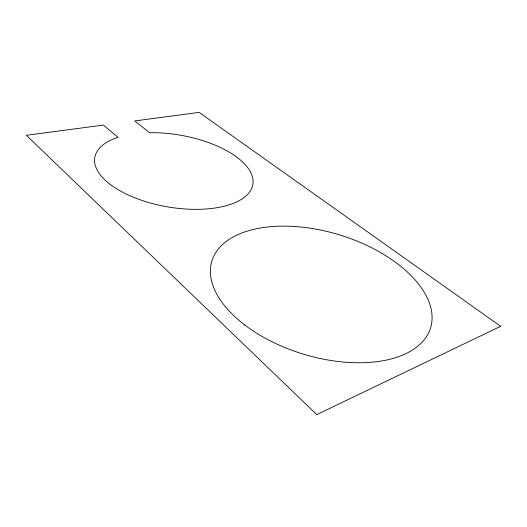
<?xml version="1.0" encoding="UTF-8"?>
<svg xmlns="http://www.w3.org/2000/svg" width="527" height="527" viewBox="0 0 527 527"><rect width="100%" height="100%" fill="white"/><g stroke="black" fill="none" stroke-linecap="round" stroke-linejoin="round"><path stroke-width="0.79" d="M500.65 326.299L316.78 414.611L26.35 135.301L103.391 125.083L118.068 137.31A80.163 36.403 9.7 0 0 139.905 199.713A80.163 36.403 9.7 0 0 252.716 185.142A80.163 36.403 9.7 0 0 153.884 132.679L149.549 132.732L134.767 120.927L199.127 112.389L500.65 326.299M244.68 324.922A114.346 62.305 17 0 0 428.925 332.194A114.346 62.305 17 0 0 290.041 226.254A114.346 62.305 17 0 0 244.68 324.922"/></g></svg>
